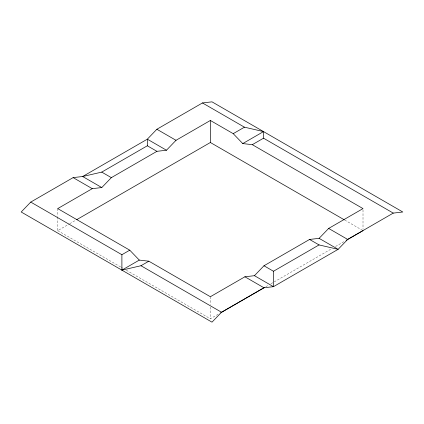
<?xml version="1.0" encoding="UTF-8"?>
<svg xmlns="http://www.w3.org/2000/svg" width="424" height="424" viewBox="0 0 424 424"><rect width="100%" height="100%" fill="white"/><g stroke="black" fill="none" stroke-linecap="round" stroke-linejoin="round"><path stroke-width="0.32" stroke-dasharray="2.12 1.59" d="M57.728 217.019L57.728 230.63L69.165 224.026M69.737 223.697L76.023 220.067M126.331 270.236L210.368 318.753L219.515 313.474M265.822 286.735L268.683 285.087M270.968 283.767L331.568 248.782M335.57 246.471L345.29 240.858M344.717 220.067L361.868 229.967M57.728 230.63L120.617 266.935M121.185 267.263L122.902 268.254M363.008 209.891L363.008 229.331M210.368 296.721L210.368 304.496M210.368 307.087L210.368 318.753M57.728 208.597L57.728 216.373"/><path stroke-width="0.64" d="M30.74 202.084L21.2 212L212 322.155L221.54 312.244L263.929 287.769L273.469 286.666L338.135 249.333L347.675 239.422L393.26 213.102L402.8 212L212 101.845L202.46 102.942L156.875 129.262L147.335 139.178L82.669 176.511L73.129 177.614L30.74 202.084L121.895 254.713L129.755 250.176L139.295 260.092L148.835 261.195L210.368 296.721L244.902 276.787L254.442 275.685L273.469 286.666L273.469 271.249L319.055 244.929L338.135 249.333L319.108 238.346L309.568 239.449L263.982 265.769L254.442 275.685M129.755 250.176L57.728 208.597L92.262 188.659L101.802 187.556L111.342 177.645L156.928 151.326L166.468 150.223L176.008 140.307L210.368 120.469L233.221 133.661L242.761 143.577L252.301 144.679L363.008 208.597L328.648 228.435L319.108 238.346M101.802 187.556L82.669 176.511L101.749 172.107L147.335 145.787L156.928 151.326M76.596 219.733L210.368 142.501L344.145 219.733M233.221 133.661L244.447 127.184L263.527 131.588L263.527 138.198L393.26 213.102M242.761 143.577L263.527 131.588M252.301 144.679L263.527 138.198M121.895 254.713L121.895 270.136L139.295 260.092M121.895 270.136L140.975 265.731L148.835 261.195M220.66 312.811L264.682 287.398M346.429 240.201L363.008 230.63M202.46 102.942L244.447 127.184M156.875 129.262L176.008 140.307M328.648 228.435L347.675 239.422M166.468 150.223L147.335 139.178L147.335 145.787M309.568 239.449L319.055 244.929M101.749 172.107L111.342 177.645M263.982 265.769L273.469 271.249M73.129 177.614L92.262 188.659M244.902 276.787L263.929 287.769M140.975 265.731L221.54 312.244M210.368 120.469L210.368 142.501"/></g></svg>
